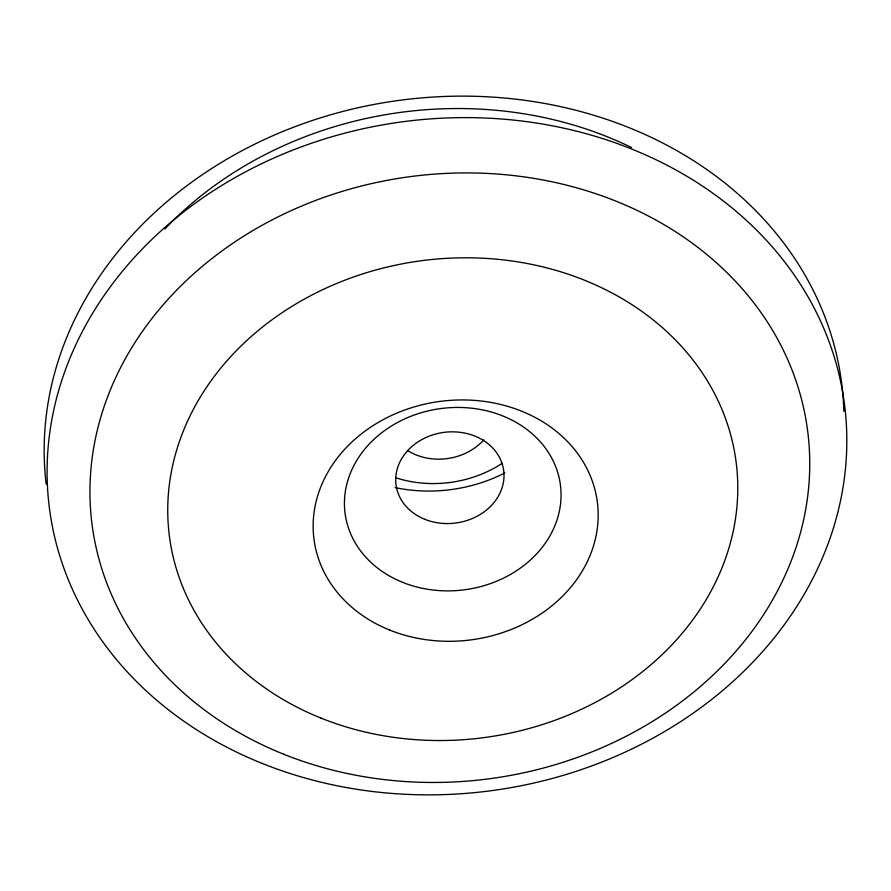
<?xml version="1.0" encoding="UTF-8"?>
<svg xmlns="http://www.w3.org/2000/svg" width="891" height="891" viewBox="0 0 891 891"><rect width="100%" height="100%" fill="white"/><g stroke="black" fill="none" stroke-linecap="round" stroke-linejoin="round"><path stroke-width="1.34" d="M46.187 484.192A400.928 337.388 -7.7 0 1 419.338 98.099A400.928 337.388 -7.7 0 1 843.822 411.341M164.902 228.92A360.833 303.642 -7.7 0 1 631.574 147.55M504.818 472.932A142.894 120.24 -7.7 0 1 395.147 487.611M483.813 439.864A54.295 45.697 -7.7 0 1 407.788 450.69M502.257 463.264A108.602 91.383 -7.7 0 1 395.882 477.821M262.255 763.453A400.928 337.388 -7.7 0 0 846.45 425.965A400.928 337.388 -7.7 0 0 232.15 179.28A400.928 337.388 -7.7 0 0 262.255 763.453M389.835 630.115A142.894 120.24 -7.7 0 0 598.039 509.841A142.894 120.24 -7.7 0 0 379.098 421.922A142.894 120.24 -7.7 0 0 389.835 630.115M402.732 582.38A108.602 91.383 -7.7 0 0 560.962 490.963A108.602 91.383 -7.7 0 0 394.568 424.138A108.602 91.383 -7.7 0 0 402.732 582.38M321.105 718.146A285.777 240.492 -7.7 0 0 737.514 477.587A285.777 240.492 -7.7 0 0 299.643 301.748A285.777 240.492 -7.7 0 0 321.105 718.146M424.84 519.308A54.295 45.697 -7.7 0 0 503.961 473.6A54.295 45.697 -7.7 0 0 420.764 440.187A54.295 45.697 -7.7 0 0 424.84 519.308M283.628 754.198A360.833 303.642 -7.7 0 0 809.407 450.456A360.833 303.642 -7.7 0 0 256.53 228.43A360.833 303.642 -7.7 0 0 283.628 754.198"/></g></svg>
